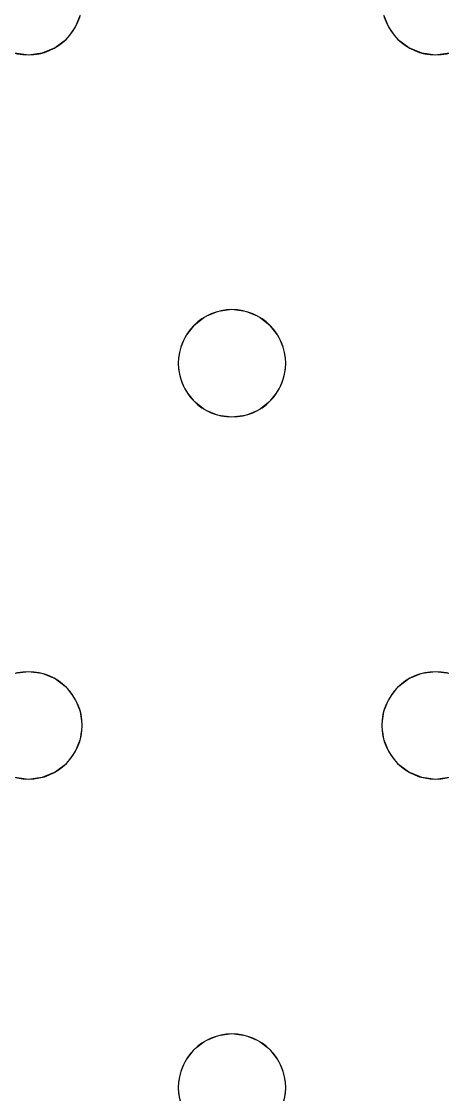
# Model space of a CAD drawing. Header units: millimetres. Extents: x -1 to 1601, y -701 to 1.
# Drawn here: x 339.4 to 370.7, y -233.5 to -153.5 of the extents above; entities that cross this region are included whole.
import ezdxf

# ---------------------------------------------------------------- set-up
doc = ezdxf.new("R2010")
doc.units = ezdxf.units.MM
doc.layers.add('IQ_200_3D', color=1, linetype='Continuous')
doc.layers.add('IQ_204_2D', color=7, linetype='Continuous')

msp = doc.modelspace()

# ---------------------------------------------------------------- linework, layer by layer
at = {"layer": 'IQ_200_3D', "lineweight": 18}
for points, invisible_edges in [([(122.762, -68.034, 850), (1477.238, -68.034, 850), (1477.238, -397.966, 850), (122.762, -397.966, 850)], 10), ([(122.762, -68.034, 860), (122.762, -397.966, 860), (1477.238, -397.966, 860), (1477.238, -68.034, 860)], 5), ([(343.347, -154, 890), (343.746, -153.035, 890), (343.746, -153.035, 888), (343.347, -154, 888)], 10), ([(343.347, -154, 888), (343.746, -153.035, 888), (366.352, -153.035, 888), (366.752, -154, 888)], 10), ([(343.347, -154, 890), (366.752, -154, 890), (366.352, -153.035, 890), (343.746, -153.035, 890)], 5), ([(366.352, -153.035, 890), (366.752, -154, 890), (366.752, -154, 888), (366.352, -153.035, 888)], 10), ([(342.711, -154.828, 890), (343.347, -154, 890), (343.347, -154, 888), (342.711, -154.828, 888)], 10), ([(343.347, -154, 888), (366.752, -154, 888), (355.049, -175, 888), (342.711, -154.828, 888)], 7), ([(355.049, -175, 890), (343.347, -154, 890), (342.711, -154.828, 890), (354.014, -175.136, 890)], 5), ([(355.049, -175, 890), (367.387, -154.828, 890), (366.752, -154, 890), (343.347, -154, 890)], 13), ([(355.049, -175, 888), (366.752, -154, 888), (367.387, -154.828, 888), (356.084, -175.136, 888)], 5), ([(366.752, -154, 890), (367.387, -154.828, 890), (367.387, -154.828, 888), (366.752, -154, 888)], 10), ([(341.882, -155.464, 890), (342.711, -154.828, 890), (342.711, -154.828, 888), (341.882, -155.464, 888)], 10), ([(354.014, -175.136, 888), (341.882, -155.464, 888), (342.711, -154.828, 888), (355.049, -175, 888)], 5), ([(341.882, -155.464, 890), (353.049, -175.536, 890), (354.014, -175.136, 890), (342.711, -154.828, 890)], 5), ([(355.049, -175, 890), (356.084, -175.136, 890), (367.387, -154.828, 890)], 14), ([(368.216, -155.464, 888), (356.084, -175.136, 888), (367.387, -154.828, 888)], 3), ([(356.084, -175.136, 890), (357.049, -175.536, 890), (368.216, -155.464, 890), (367.387, -154.828, 890)], 10), ([(367.387, -154.828, 890), (368.216, -155.464, 890), (368.216, -155.464, 888), (367.387, -154.828, 888)], 10), ([(338.847, -155.864, 888), (339.882, -156, 888), (327.544, -176.172, 888), (326.716, -175.536, 888)], 10), ([(339.882, -156, 890), (338.847, -155.864, 890), (327.544, -176.172, 890), (328.18, -177, 890)], 10), ([(339.882, -156, 888), (338.847, -155.864, 888), (338.847, -155.864, 890), (339.882, -156, 890)], 10), ([(340.918, -155.864, 888), (339.882, -156, 888), (339.882, -156, 890), (340.918, -155.864, 890)], 10), ([(339.882, -156, 888), (340.918, -155.864, 888), (352.221, -176.172, 888), (351.585, -177, 888)], 10), ([(352.221, -176.172, 890), (353.049, -175.536, 890), (340.918, -155.864, 890), (339.882, -156, 890)], 10), ([(340.918, -155.864, 890), (341.882, -155.464, 890), (341.882, -155.464, 888), (340.918, -155.864, 888)], 10), ([(353.049, -175.536, 888), (340.918, -155.864, 888), (341.882, -155.464, 888), (354.014, -175.136, 888)], 5), ([(353.049, -175.536, 890), (341.882, -155.464, 890), (340.918, -155.864, 890)], 13), ([(352.221, -176.172, 888), (340.918, -155.864, 888), (353.049, -175.536, 888)], 3), ([(357.049, -175.536, 888), (356.084, -175.136, 888), (368.216, -155.464, 888), (369.18, -155.864, 888)], 10), ([(368.216, -155.464, 890), (357.049, -175.536, 890), (369.18, -155.864, 890)], 3), ([(357.878, -176.172, 888), (357.049, -175.536, 888), (369.18, -155.864, 888), (370.216, -156, 888)], 10), ([(357.878, -176.172, 890), (370.216, -156, 890), (369.18, -155.864, 890), (357.049, -175.536, 890)], 5), ([(368.216, -155.464, 890), (369.18, -155.864, 890), (369.18, -155.864, 888), (368.216, -155.464, 888)], 10), ([(370.216, -156, 888), (369.18, -155.864, 888), (369.18, -155.864, 890), (370.216, -156, 890)], 10), ([(371.251, -155.864, 888), (370.216, -156, 888), (370.216, -156, 890), (371.251, -155.864, 890)], 10), ([(370.216, -156, 888), (371.251, -155.864, 888), (382.554, -176.172, 888), (381.918, -177, 888)], 10), ([(371.251, -155.864, 890), (370.216, -156, 890), (382.554, -176.172, 890), (383.382, -175.536, 890)], 10), ([(339.882, -156, 888), (351.585, -177, 888), (328.18, -177, 888), (327.544, -176.172, 888)], 11), ([(351.585, -177, 890), (352.221, -176.172, 890), (339.882, -156, 890), (328.18, -177, 890)], 14), ([(358.513, -177, 888), (357.878, -176.172, 888), (370.216, -156, 888), (381.918, -177, 888)], 14), ([(358.513, -177, 890), (370.216, -156, 890), (357.878, -176.172, 890)], 3), ([(370.216, -156, 890), (358.513, -177, 890), (381.918, -177, 890), (382.554, -176.172, 890)], 11), ([(354.014, -175.136, 890), (353.049, -175.536, 890), (353.049, -175.536, 888), (354.014, -175.136, 888)], 10), ([(354.014, -175.136, 888), (355.049, -175, 888), (355.049, -175, 890), (354.014, -175.136, 890)], 10), ([(355.049, -175, 888), (356.084, -175.136, 888), (356.084, -175.136, 890), (355.049, -175, 890)], 10), ([(357.049, -175.536, 890), (356.084, -175.136, 890), (356.084, -175.136, 888), (357.049, -175.536, 888)], 10), ([(353.049, -175.536, 890), (352.221, -176.172, 890), (352.221, -176.172, 888), (353.049, -175.536, 888)], 10), ([(357.878, -176.172, 890), (357.049, -175.536, 890), (357.049, -175.536, 888), (357.878, -176.172, 888)], 10), ([(352.221, -176.172, 890), (351.585, -177, 890), (351.585, -177, 888), (352.221, -176.172, 888)], 10), ([(358.513, -177, 890), (357.878, -176.172, 890), (357.878, -176.172, 888), (358.513, -177, 888)], 10), ([(328.579, -177.965, 888), (328.18, -177, 888), (351.585, -177, 888), (351.185, -177.965, 888)], 10), ([(328.579, -177.965, 890), (351.185, -177.965, 890), (351.585, -177, 890), (328.18, -177, 890)], 5), ([(351.585, -177, 890), (351.185, -177.965, 890), (351.185, -177.965, 888), (351.585, -177, 888)], 10), ([(358.913, -177.965, 890), (358.513, -177, 890), (358.513, -177, 888), (358.913, -177.965, 888)], 10), ([(358.913, -177.965, 888), (358.513, -177, 888), (381.918, -177, 888), (381.519, -177.965, 888)], 10), ([(358.913, -177.965, 890), (381.519, -177.965, 890), (381.918, -177, 890), (358.513, -177, 890)], 5), ([(328.716, -179, 888), (328.579, -177.965, 888), (351.185, -177.965, 888), (351.049, -179, 888)], 10), ([(328.716, -179, 890), (351.049, -179, 890), (351.185, -177.965, 890), (328.579, -177.965, 890)], 5), ([(351.185, -177.965, 890), (351.049, -179, 890), (351.049, -179, 888), (351.185, -177.965, 888)], 8), ([(359.049, -179, 890), (358.913, -177.965, 890), (358.913, -177.965, 888), (359.049, -179, 888)], 2), ([(359.049, -179, 888), (358.913, -177.965, 888), (381.519, -177.965, 888)], 14), ([(381.382, -179, 888), (358.913, -180.035, 888), (359.049, -179, 888), (381.519, -177.965, 888)], 5), ([(381.519, -177.965, 890), (358.913, -177.965, 890), (359.049, -179, 890), (381.382, -179, 890)], 5), ([(328.579, -180.035, 888), (328.716, -179, 888), (351.049, -179, 888), (351.185, -180.035, 888)], 10), ([(328.579, -180.035, 890), (351.185, -180.035, 890), (351.049, -179, 890), (328.716, -179, 890)], 5), ([(351.049, -179, 890), (351.185, -180.035, 890), (351.185, -180.035, 888), (351.049, -179, 888)], 2), ([(358.913, -180.035, 890), (359.049, -179, 890), (359.049, -179, 888), (358.913, -180.035, 888)], 8), ([(358.913, -180.035, 888), (381.382, -179, 888), (381.519, -180.035, 888)], 13), ([(358.913, -180.035, 890), (381.519, -180.035, 890), (381.382, -179, 890), (359.049, -179, 890)], 5), ([(328.18, -181, 888), (328.579, -180.035, 888), (351.185, -180.035, 888), (351.585, -181, 888)], 10), ([(328.18, -181, 890), (351.585, -181, 890), (351.185, -180.035, 890), (328.579, -180.035, 890)], 5), ([(351.185, -180.035, 890), (351.585, -181, 890), (351.585, -181, 888), (351.185, -180.035, 888)], 10), ([(358.513, -181, 890), (358.913, -180.035, 890), (358.913, -180.035, 888), (358.513, -181, 888)], 10), ([(381.519, -180.035, 888), (381.918, -181, 888), (358.513, -181, 888), (358.913, -180.035, 888)], 10), ([(381.918, -181, 890), (381.519, -180.035, 890), (358.513, -181, 890), (370.216, -202, 890)], 14), ([(358.913, -180.035, 890), (358.513, -181, 890), (381.519, -180.035, 890)], 14), ([(328.18, -181, 888), (351.585, -181, 888), (339.882, -202, 888), (327.544, -181.828, 888)], 7), ([(339.882, -202, 890), (328.18, -181, 890), (327.544, -181.828, 890), (338.847, -202.136, 890)], 5), ([(339.882, -202, 890), (352.221, -181.828, 890), (351.585, -181, 890), (328.18, -181, 890)], 13), ([(352.221, -181.828, 888), (340.918, -202.136, 888), (339.882, -202, 888), (351.585, -181, 888)], 5), ([(351.585, -181, 890), (352.221, -181.828, 890), (352.221, -181.828, 888), (351.585, -181, 888)], 10), ([(357.878, -181.828, 890), (358.513, -181, 890), (358.513, -181, 888), (357.878, -181.828, 888)], 10), ([(370.216, -202, 888), (357.878, -181.828, 888), (358.513, -181, 888), (381.918, -181, 888)], 13), ([(358.513, -181, 890), (357.878, -181.828, 890), (370.216, -202, 890)], 14), ([(370.216, -202, 888), (381.918, -181, 888), (382.554, -181.828, 888), (371.251, -202.136, 888)], 5), ([(370.216, -202, 890), (382.554, -181.828, 890), (381.918, -181, 890)], 13), ([(338.847, -202.136, 888), (326.716, -182.464, 888), (327.544, -181.828, 888), (339.882, -202, 888)], 5), ([(340.918, -202.136, 890), (353.049, -182.464, 890), (352.221, -181.828, 890), (339.882, -202, 890)], 5), ([(353.049, -182.464, 888), (341.882, -202.536, 888), (340.918, -202.136, 888), (352.221, -181.828, 888)], 5), ([(352.221, -181.828, 890), (353.049, -182.464, 890), (353.049, -182.464, 888), (352.221, -181.828, 888)], 10), ([(357.049, -182.464, 890), (357.878, -181.828, 890), (357.878, -181.828, 888), (357.049, -182.464, 888)], 10), ([(357.049, -182.464, 888), (357.878, -181.828, 888), (369.18, -202.136, 888), (368.216, -202.536, 888)], 10), ([(369.18, -202.136, 890), (370.216, -202, 890), (357.878, -181.828, 890), (357.049, -182.464, 890)], 10), ([(357.878, -181.828, 888), (370.216, -202, 888), (369.18, -202.136, 888)], 13), ([(371.251, -202.136, 890), (383.382, -182.464, 890), (382.554, -181.828, 890), (370.216, -202, 890)], 5), ([(341.882, -202.536, 890), (354.014, -182.864, 890), (353.049, -182.464, 890), (340.918, -202.136, 890)], 5), ([(353.049, -182.464, 888), (354.014, -182.864, 888), (341.882, -202.536, 888)], 14), ([(342.711, -203.172, 888), (341.882, -202.536, 888), (354.014, -182.864, 888), (355.049, -183, 888)], 10), ([(342.711, -203.172, 890), (355.049, -183, 890), (354.014, -182.864, 890), (341.882, -202.536, 890)], 5), ([(343.347, -204, 888), (342.711, -203.172, 888), (355.049, -183, 888), (366.752, -204, 888)], 14), ([(343.347, -204, 890), (355.049, -183, 890), (342.711, -203.172, 890)], 3), ([(355.049, -183, 890), (343.347, -204, 890), (366.752, -204, 890), (367.387, -203.172, 890)], 11), ([(353.049, -182.464, 890), (354.014, -182.864, 890), (354.014, -182.864, 888), (353.049, -182.464, 888)], 10), ([(355.049, -183, 888), (354.014, -182.864, 888), (354.014, -182.864, 890), (355.049, -183, 890)], 10), ([(356.084, -182.864, 888), (355.049, -183, 888), (355.049, -183, 890), (356.084, -182.864, 890)], 10), ([(367.387, -203.172, 888), (355.049, -183, 888), (356.084, -182.864, 888), (368.216, -202.536, 888)], 5), ([(356.084, -182.864, 890), (355.049, -183, 890), (367.387, -203.172, 890), (368.216, -202.536, 890)], 10), ([(367.387, -203.172, 888), (366.752, -204, 888), (355.049, -183, 888)], 14), ([(356.084, -182.864, 890), (357.049, -182.464, 890), (357.049, -182.464, 888), (356.084, -182.864, 888)], 10), ([(356.084, -182.864, 888), (357.049, -182.464, 888), (368.216, -202.536, 888)], 14), ([(368.216, -202.536, 890), (369.18, -202.136, 890), (357.049, -182.464, 890), (356.084, -182.864, 890)], 10), ([(338.847, -202.136, 888), (339.882, -202, 888), (339.882, -202, 890), (338.847, -202.136, 890)], 10), ([(339.882, -202, 888), (340.918, -202.136, 888), (340.918, -202.136, 890), (339.882, -202, 890)], 10), ([(341.882, -202.536, 890), (340.918, -202.136, 890), (340.918, -202.136, 888), (341.882, -202.536, 888)], 10), ([(369.18, -202.136, 890), (368.216, -202.536, 890), (368.216, -202.536, 888), (369.18, -202.136, 888)], 10), ([(369.18, -202.136, 888), (370.216, -202, 888), (370.216, -202, 890), (369.18, -202.136, 890)], 10), ([(370.216, -202, 888), (371.251, -202.136, 888), (371.251, -202.136, 890), (370.216, -202, 890)], 10), ([(342.711, -203.172, 890), (341.882, -202.536, 890), (341.882, -202.536, 888), (342.711, -203.172, 888)], 10), ([(343.347, -204, 890), (342.711, -203.172, 890), (342.711, -203.172, 888), (343.347, -204, 888)], 10), ([(367.387, -203.172, 890), (366.752, -204, 890), (366.752, -204, 888), (367.387, -203.172, 888)], 10), ([(368.216, -202.536, 890), (367.387, -203.172, 890), (367.387, -203.172, 888), (368.216, -202.536, 888)], 10), ([(343.746, -204.965, 890), (343.347, -204, 890), (343.347, -204, 888), (343.746, -204.965, 888)], 10), ([(343.746, -204.965, 888), (343.347, -204, 888), (366.752, -204, 888), (366.352, -204.965, 888)], 10), ([(343.347, -204, 890), (343.746, -204.965, 890), (366.752, -204, 890)], 14), ([(343.746, -204.965, 890), (343.882, -206, 890), (366.352, -204.965, 890), (366.752, -204, 890)], 10), ([(366.752, -204, 890), (366.352, -204.965, 890), (366.352, -204.965, 888), (366.752, -204, 888)], 10), ([(343.882, -206, 890), (343.746, -204.965, 890), (343.746, -204.965, 888), (343.882, -206, 888)], 2), ([(343.882, -206, 888), (343.746, -204.965, 888), (366.352, -204.965, 888), (366.216, -206, 888)], 10), ([(366.352, -204.965, 890), (343.882, -206, 890), (366.216, -206, 890)], 3), ([(366.352, -204.965, 890), (366.216, -206, 890), (366.216, -206, 888), (366.352, -204.965, 888)], 8), ([(343.746, -207.035, 890), (343.882, -206, 890), (343.882, -206, 888), (343.746, -207.035, 888)], 8), ([(343.746, -207.035, 888), (343.882, -206, 888), (366.216, -206, 888), (366.352, -207.035, 888)], 10), ([(343.746, -207.035, 890), (366.352, -207.035, 890), (366.216, -206, 890), (343.882, -206, 890)], 5), ([(366.216, -206, 890), (366.352, -207.035, 890), (366.352, -207.035, 888), (366.216, -206, 888)], 2), ([(343.347, -208, 890), (343.746, -207.035, 890), (343.746, -207.035, 888), (343.347, -208, 888)], 10), ([(343.347, -208, 888), (343.746, -207.035, 888), (366.352, -207.035, 888), (366.752, -208, 888)], 10), ([(343.347, -208, 890), (366.752, -208, 890), (366.352, -207.035, 890), (343.746, -207.035, 890)], 5), ([(366.352, -207.035, 890), (366.752, -208, 890), (366.752, -208, 888), (366.352, -207.035, 888)], 10), ([(342.711, -208.828, 890), (343.347, -208, 890), (343.347, -208, 888), (342.711, -208.828, 888)], 10), ([(355.049, -229, 888), (354.014, -229.136, 888), (342.711, -208.828, 888), (343.347, -208, 888)], 10), ([(342.711, -208.828, 890), (354.014, -229.136, 890), (355.049, -229, 890), (343.347, -208, 890)], 5), ([(355.049, -229, 888), (343.347, -208, 888), (366.752, -208, 888), (367.387, -208.828, 888)], 11), ([(355.049, -229, 890), (367.387, -208.828, 890), (366.752, -208, 890), (343.347, -208, 890)], 13), ([(366.752, -208, 890), (367.387, -208.828, 890), (367.387, -208.828, 888), (366.752, -208, 888)], 10), ([(340.918, -209.864, 890), (341.882, -209.464, 890), (341.882, -209.464, 888), (340.918, -209.864, 888)], 10), ([(340.918, -209.864, 888), (341.882, -209.464, 888), (353.049, -229.536, 888), (352.221, -230.172, 888)], 10), ([(341.882, -209.464, 890), (340.918, -209.864, 890), (353.049, -229.536, 890)], 14), ([(341.882, -209.464, 890), (342.711, -208.828, 890), (342.711, -208.828, 888), (341.882, -209.464, 888)], 10), ([(341.882, -209.464, 888), (342.711, -208.828, 888), (354.014, -229.136, 888), (353.049, -229.536, 888)], 10), ([(341.882, -209.464, 890), (353.049, -229.536, 890), (354.014, -229.136, 890), (342.711, -208.828, 890)], 5), ([(367.387, -208.828, 888), (368.216, -209.464, 888), (356.084, -229.136, 888), (355.049, -229, 888)], 10), ([(367.387, -208.828, 890), (355.049, -229, 890), (356.084, -229.136, 890)], 13), ([(368.216, -209.464, 890), (367.387, -208.828, 890), (356.084, -229.136, 890), (357.049, -229.536, 890)], 10), ([(368.216, -209.464, 888), (369.18, -209.864, 888), (357.049, -229.536, 888), (356.084, -229.136, 888)], 10), ([(369.18, -209.864, 890), (368.216, -209.464, 890), (357.049, -229.536, 890), (357.878, -230.172, 890)], 10), ([(367.387, -208.828, 890), (368.216, -209.464, 890), (368.216, -209.464, 888), (367.387, -208.828, 888)], 10), ([(368.216, -209.464, 890), (369.18, -209.864, 890), (369.18, -209.864, 888), (368.216, -209.464, 888)], 10), ([(338.847, -209.864, 888), (339.882, -210, 888), (327.544, -230.172, 888), (326.716, -229.536, 888)], 10), ([(339.882, -210, 890), (338.847, -209.864, 890), (327.544, -230.172, 890), (328.18, -231, 890)], 10), ([(339.882, -210, 888), (351.585, -231, 888), (328.18, -231, 888), (327.544, -230.172, 888)], 11), ([(351.585, -231, 890), (352.221, -230.172, 890), (339.882, -210, 890), (328.18, -231, 890)], 14), ([(339.882, -210, 888), (338.847, -209.864, 888), (338.847, -209.864, 890), (339.882, -210, 890)], 10), ([(340.918, -209.864, 888), (339.882, -210, 888), (339.882, -210, 890), (340.918, -209.864, 890)], 10), ([(339.882, -210, 888), (340.918, -209.864, 888), (352.221, -230.172, 888), (351.585, -231, 888)], 10), ([(352.221, -230.172, 890), (353.049, -229.536, 890), (340.918, -209.864, 890), (339.882, -210, 890)], 10), ([(357.878, -230.172, 888), (357.049, -229.536, 888), (369.18, -209.864, 888), (370.216, -210, 888)], 10), ([(357.878, -230.172, 890), (358.513, -231, 890), (370.216, -210, 890), (369.18, -209.864, 890)], 10), ([(358.513, -231, 888), (357.878, -230.172, 888), (370.216, -210, 888)], 14), ([(370.216, -210, 888), (382.554, -230.172, 888), (381.918, -231, 888), (358.513, -231, 888)], 13), ([(381.918, -231, 890), (382.554, -230.172, 890), (370.216, -210, 890), (358.513, -231, 890)], 14), ([(370.216, -210, 888), (369.18, -209.864, 888), (369.18, -209.864, 890), (370.216, -210, 890)], 10), ([(371.251, -209.864, 888), (370.216, -210, 888), (370.216, -210, 890), (371.251, -209.864, 890)], 10), ([(382.554, -230.172, 888), (370.216, -210, 888), (371.251, -209.864, 888), (383.382, -229.536, 888)], 5), ([(382.554, -230.172, 890), (383.382, -229.536, 890), (371.251, -209.864, 890), (370.216, -210, 890)], 10), ([(353.049, -229.536, 890), (352.221, -230.172, 890), (352.221, -230.172, 888), (353.049, -229.536, 888)], 10), ([(354.014, -229.136, 890), (353.049, -229.536, 890), (353.049, -229.536, 888), (354.014, -229.136, 888)], 10), ([(354.014, -229.136, 888), (355.049, -229, 888), (355.049, -229, 890), (354.014, -229.136, 890)], 10), ([(355.049, -229, 888), (356.084, -229.136, 888), (356.084, -229.136, 890), (355.049, -229, 890)], 10), ([(357.049, -229.536, 890), (356.084, -229.136, 890), (356.084, -229.136, 888), (357.049, -229.536, 888)], 10), ([(357.878, -230.172, 890), (357.049, -229.536, 890), (357.049, -229.536, 888), (357.878, -230.172, 888)], 10), ([(352.221, -230.172, 890), (351.585, -231, 890), (351.585, -231, 888), (352.221, -230.172, 888)], 10), ([(358.513, -231, 890), (357.878, -230.172, 890), (357.878, -230.172, 888), (358.513, -231, 888)], 10), ([(351.185, -231.965, 888), (328.579, -231.965, 888), (328.18, -231, 888), (351.585, -231, 888)], 5), ([(351.185, -231.965, 890), (351.585, -231, 890), (328.18, -231, 890), (328.579, -231.965, 890)], 10), ([(351.585, -231, 890), (351.185, -231.965, 890), (351.185, -231.965, 888), (351.585, -231, 888)], 10), ([(358.913, -231.965, 890), (358.513, -231, 890), (358.513, -231, 888), (358.913, -231.965, 888)], 10), ([(381.519, -231.965, 888), (358.913, -231.965, 888), (358.513, -231, 888), (381.918, -231, 888)], 5), ([(381.519, -231.965, 890), (381.918, -231, 890), (358.513, -231, 890), (358.913, -231.965, 890)], 10), ([(351.049, -233, 888), (328.716, -233, 888), (328.579, -231.965, 888), (351.185, -231.965, 888)], 5), ([(351.049, -233, 890), (351.185, -231.965, 890), (328.579, -231.965, 890), (328.716, -233, 890)], 10), ([(351.185, -231.965, 890), (351.049, -233, 890), (351.049, -233, 888), (351.185, -231.965, 888)], 8), ([(359.049, -233, 890), (358.913, -231.965, 890), (358.913, -231.965, 888), (359.049, -233, 888)], 2), ([(381.382, -233, 888), (359.049, -233, 888), (358.913, -231.965, 888), (381.519, -231.965, 888)], 5), ([(358.913, -231.965, 890), (359.049, -233, 890), (381.382, -233, 890), (381.519, -231.965, 890)], 10), ([(328.579, -234.035, 888), (328.716, -233, 888), (351.049, -233, 888), (351.185, -234.035, 888)], 10), ([(351.049, -233, 890), (328.716, -233, 890), (328.579, -234.035, 890), (351.185, -234.035, 890)], 5), ([(351.049, -233, 890), (351.185, -234.035, 890), (351.185, -234.035, 888), (351.049, -233, 888)], 2), ([(358.913, -234.035, 890), (359.049, -233, 890), (359.049, -233, 888), (358.913, -234.035, 888)], 8), ([(358.913, -234.035, 888), (359.049, -233, 888), (381.382, -233, 888), (381.519, -234.035, 888)], 10), ([(381.382, -233, 890), (359.049, -233, 890), (358.913, -234.035, 890), (381.519, -234.035, 890)], 5)]:
    msp.add_3dface(points, dxfattribs=dict(at, invisible_edges=invisible_edges))
at = {"layer": 'IQ_204_2D'}
for centre, start, end in [((339.882, -152), 180, 360), ((370.216, -152), 180, 0), ((355.049, -179), 0, 180), ((355.049, -179), 180, 360), ((339.882, -206), 0, 180), ((370.216, -206), 0, 180), ((339.882, -206), 180, 360), ((370.216, -206), 180, 0), ((355.049, -233), 0, 180), ((355.049, -233), 180, 360)]:
    msp.add_arc(centre, 4, start, end, dxfattribs=at)

# ---------------------------------------------------------------- meshes
at = {"layer": 'IQ_200_3D', "lineweight": 18}
mesh = msp.add_polyface(dxfattribs=at)
corners = [(1600, 0, 850), (1600, -700, 850), (0, -700, 850), (0, 0, 850), (1210.5, -594, 850), (1211.556, -602.023, 850), (1214.653, -609.5, 850), (1219.58, -615.92, 850), (1226, -620.847, 850), (1233.477, -623.944, 850), (1241.5, -625, 850), (1459.5, -625, 850), (1467.523, -623.944, 850), (1475, -620.847, 850), (1481.42, -615.92, 850), (1486.347, -609.5, 850), (1489.444, -602.023, 850), (1490.5, -594, 850), (1490.5, -476, 850), (1489.444, -467.977, 850), (1486.347, -460.5, 850), (1481.42, -454.08, 850), (1475, -449.153, 850), (1467.523, -446.056, 850), (1459.5, -445, 850), (1241.5, -445, 850), (1233.477, -446.056, 850), (1226, -449.153, 850), (1219.58, -454.08, 850), (1214.653, -460.5, 850), (1211.556, -467.977, 850), (1210.5, -476, 850), (1477.5, -68.034, 850), (122.5, -68.034, 850), (110.412, -69.625, 850), (99.148, -74.291, 850), (89.475, -81.713, 850), (82.053, -91.386, 850), (77.388, -102.65, 850), (75.796, -114.738, 850), (75.796, -351.262, 850), (77.388, -363.35, 850), (82.053, -374.614, 850), (89.475, -384.287, 850), (99.148, -391.709, 850), (110.412, -396.375, 850), (122.5, -397.966, 850), (1477.5, -397.966, 850), (1489.588, -396.375, 850), (1500.852, -391.709, 850), (1510.525, -384.287, 850), (1517.947, -374.614, 850), (1522.612, -363.35, 850), (1524.204, -351.262, 850), (1524.204, -114.738, 850), (1522.612, -102.65, 850), (1517.947, -91.386, 850), (1510.525, -81.713, 850), (1500.852, -74.291, 850), (1489.588, -69.625, 850)]
mesh.append_faces([[corners[k] for k in face] for face in [(37, 3, 36), (35, 3, 34), (4, 46, 31), (31, 46, 30), (55, 0, 54), (16, 1, 15), (14, 1, 13), (21, 49, 20), (11, 1, 10)]], dxfattribs={"vtx0": -1, "vtx1": -1})
mesh.append_faces([[corners[k] for k in face] for face in [(3, 37, 38), (3, 38, 39), (3, 39, 40, 2), (2, 40, 41), (46, 4, 5), (2, 6, 7), (46, 29, 30), (46, 28, 29), (26, 46, 47, 25), (46, 26, 27), (0, 59, 32, 3), (20, 49, 50, 19), (47, 24, 25), (0, 55, 56), (1, 52, 53), (19, 50, 51, 18), (1, 16, 17)]], dxfattribs={"vtx0": -1, "vtx2": -1})
mesh.append_faces([[corners[k] for k in face] for face in [(2, 45, 46, 5), (1, 17, 18, 51)]], dxfattribs={"vtx0": -1, "vtx2": -1, "vtx3": -1})
mesh.append_faces([[corners[k] for k in face] for face in [(41, 42, 2), (35, 36, 3), (33, 34, 3, 32), (43, 44, 2), (44, 45, 2), (42, 43, 2), (5, 6, 2), (27, 28, 46), (7, 8, 2), (8, 9, 2), (58, 59, 0), (56, 57, 0), (57, 58, 0), (51, 52, 1), (23, 24, 47), (11, 12, 1), (12, 13, 1), (14, 15, 1)]], dxfattribs={"vtx1": -1, "vtx2": -1})
mesh.append_faces([[corners[k] for k in face] for face in [(1, 2, 9, 10), (47, 48, 22, 23), (48, 49, 21, 22), (53, 54, 0, 1)]], dxfattribs={"vtx1": -1, "vtx3": -1})
mesh = msp.add_polyface(dxfattribs=at)
corners = [(1600, -700, 900), (1600, -23, 900), (0, -23, 900), (0, -700, 900), (90, -35.113, 900), (1510, -35.113, 900), (1529.382, -37.665, 900), (1547.443, -45.146, 900), (1562.953, -57.047, 900), (1574.854, -72.557, 900), (1582.335, -90.618, 900), (1584.887, -110, 900), (1584.887, -610, 900), (1582.335, -629.382, 900), (1574.854, -647.443, 900), (1562.953, -662.953, 900), (1547.443, -674.854, 900), (1529.382, -682.335, 900), (1510, -684.887, 900), (90, -684.887, 900), (70.618, -682.335, 900), (52.557, -674.854, 900), (37.047, -662.953, 900), (25.146, -647.443, 900), (17.665, -629.382, 900), (15.113, -610, 900), (15.113, -110, 900), (17.665, -90.618, 900), (25.146, -72.557, 900), (37.047, -57.047, 900), (52.557, -45.146, 900), (70.618, -37.665, 900)]
mesh.append_faces([[corners[k] for k in face] for face in [(9, 1, 8), (14, 0, 13), (31, 2, 30), (28, 2, 27), (21, 3, 20), (23, 3, 22)]], dxfattribs={"vtx0": -1, "vtx1": -1})
mesh.append_faces([[corners[k] for k in face] for face in [(1, 9, 10), (1, 11, 12, 0), (0, 14, 15), (0, 18, 19), (2, 28, 29), (3, 23, 24)]], dxfattribs={"vtx0": -1, "vtx2": -1})
mesh.append_faces([[corners[k] for k in face] for face in [(10, 11, 1), (5, 6, 1), (7, 8, 1), (6, 7, 1), (12, 13, 0), (15, 16, 0), (17, 18, 0), (16, 17, 0), (31, 4, 2), (29, 30, 2), (26, 27, 2), (21, 22, 3), (24, 25, 3)]], dxfattribs={"vtx1": -1, "vtx2": -1})
mesh.append_faces([[corners[k] for k in face] for face in [(4, 5, 1, 2), (25, 26, 2, 3), (19, 20, 3, 0)]], dxfattribs={"vtx1": -1, "vtx3": -1})
mesh = msp.add_polyface(dxfattribs=at)
corners = [(1510, -48.392, 890), (90, -48.392, 890), (66.424, -53.082, 890), (46.437, -66.437, 890), (33.082, -86.424, 890), (28.392, -110, 890), (28.392, -610, 890), (33.082, -633.576, 890), (46.437, -653.563, 890), (66.424, -666.918, 890), (90, -671.608, 890), (1510, -671.608, 890), (1533.576, -666.918, 890), (1553.563, -653.563, 890), (1566.918, -633.576, 890), (1571.608, -610, 890), (1571.608, -110, 890), (1566.918, -86.424, 890), (1553.563, -66.437, 890), (1533.576, -53.082, 890), (122.5, -418.034, 890), (1477.5, -418.034, 890), (1489.656, -419.634, 890), (1500.983, -424.326, 890), (1510.71, -431.79, 890), (1518.174, -441.517, 890), (1522.866, -452.844, 890), (1524.466, -465, 890), (1524.466, -605, 890), (1522.866, -617.156, 890), (1518.174, -628.483, 890), (1510.71, -638.21, 890), (1500.983, -645.674, 890), (1489.656, -650.366, 890), (1477.5, -651.966, 890), (122.5, -651.966, 890), (110.344, -650.366, 890), (99.017, -645.674, 890), (89.29, -638.21, 890), (81.826, -628.483, 890), (77.134, -617.156, 890), (75.534, -605, 890), (75.534, -465, 890), (77.134, -452.844, 890), (81.826, -441.517, 890), (89.29, -431.79, 890), (99.017, -424.326, 890), (110.344, -419.634, 890), (122.5, -68.034, 890), (1477.5, -68.034, 890), (1489.588, -69.625, 890), (1500.852, -74.291, 890), (1510.525, -81.713, 890), (1517.947, -91.386, 890), (1522.612, -102.65, 890), (1524.204, -114.738, 890), (1524.204, -351.262, 890), (1522.612, -363.35, 890), (1517.947, -374.614, 890), (1510.525, -384.287, 890), (1500.852, -391.709, 890), (1489.588, -396.375, 890), (1477.5, -397.966, 890), (122.5, -397.966, 890), (110.412, -396.375, 890), (99.148, -391.709, 890), (89.475, -384.287, 890), (82.053, -374.614, 890), (77.388, -363.35, 890), (75.796, -351.262, 890), (75.796, -114.738, 890), (77.388, -102.65, 890), (82.053, -91.386, 890), (89.475, -81.713, 890), (99.148, -74.291, 890), (110.412, -69.625, 890)]
mesh.append_faces([[corners[k] for k in face] for face in [(65, 47, 64), (75, 1, 74), (71, 5, 70), (73, 2, 72)]], dxfattribs={"vtx0": -1, "vtx1": -1})
mesh.append_faces([[corners[k] for k in face] for face in [(15, 28, 29, 14), (11, 32, 33), (16, 55, 56, 15), (54, 17, 18, 53), (53, 18, 19, 52), (52, 19, 0, 51), (0, 50, 51), (10, 37, 38, 9), (64, 47, 20, 63), (8, 39, 40, 7), (39, 8, 9, 38), (69, 42, 43), (1, 75, 48, 0), (3, 71, 72, 2)]], dxfattribs={"vtx0": -1, "vtx2": -1})
mesh.append_faces([[corners[k] for k in face] for face in [(6, 41, 42, 69)]], dxfattribs={"vtx0": -1, "vtx2": -1, "vtx3": -1})
mesh.append_faces([[corners[k] for k in face] for face in [(11, 33, 34, 35), (71, 3, 4, 5)]], dxfattribs={"vtx0": -1, "vtx3": -1})
mesh.append_faces([[corners[k] for k in face] for face in [(49, 50, 0, 48), (36, 37, 10)]], dxfattribs={"vtx1": -1, "vtx2": -1})
mesh.append_faces([[corners[k] for k in face] for face in [(27, 28, 15, 56)]], dxfattribs={"vtx1": -1, "vtx2": -1, "vtx3": -1})
mesh.append_faces([[corners[k] for k in face] for face in [(13, 14, 29, 30), (12, 13, 30, 31), (26, 27, 56, 57), (31, 32, 11, 12), (24, 25, 58, 59), (21, 22, 61, 62), (22, 23, 60, 61), (23, 24, 59, 60), (25, 26, 57, 58), (54, 55, 16, 17), (20, 21, 62, 63), (35, 36, 10, 11), (45, 46, 66, 67), (46, 47, 65, 66), (6, 7, 40, 41), (43, 44, 68, 69), (44, 45, 67, 68), (73, 74, 1, 2), (69, 70, 5, 6)]], dxfattribs={"vtx1": -1, "vtx3": -1})

doc.saveas('drawing.dxf')
